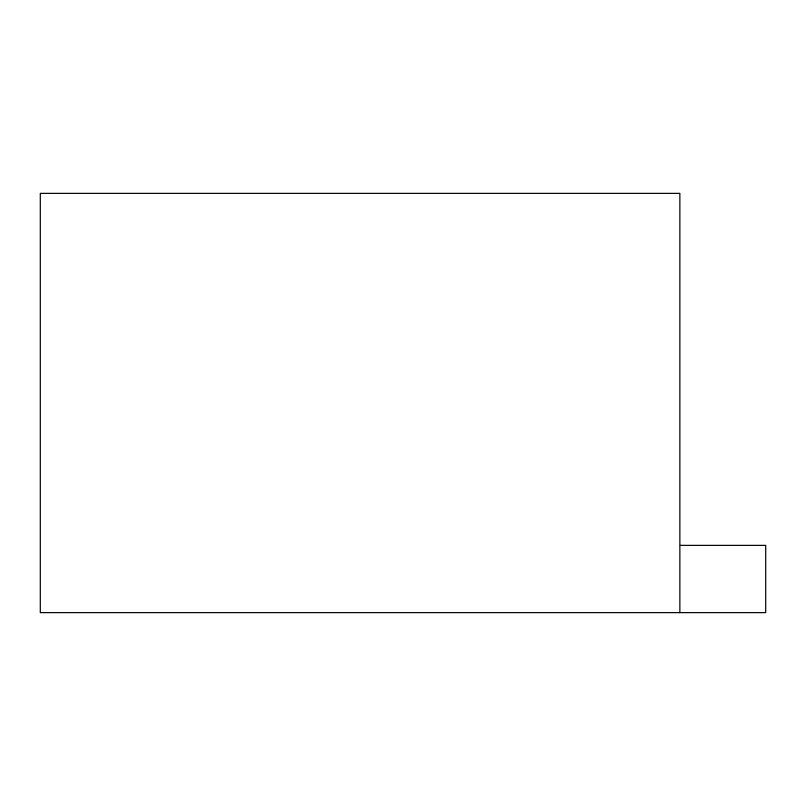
<?xml version="1.0" encoding="UTF-8"?>
<svg xmlns="http://www.w3.org/2000/svg" width="806" height="806" viewBox="0 0 806 806"><rect width="100%" height="100%" fill="white"/><g stroke="black" fill="none" stroke-linecap="round" stroke-linejoin="round"><path stroke-width="1.21" d="M680.405 545.37L765.7 545.37L765.7 612.631L40.3 612.631L40.3 193.369L679.861 193.369L679.861 612.631"/></g></svg>
